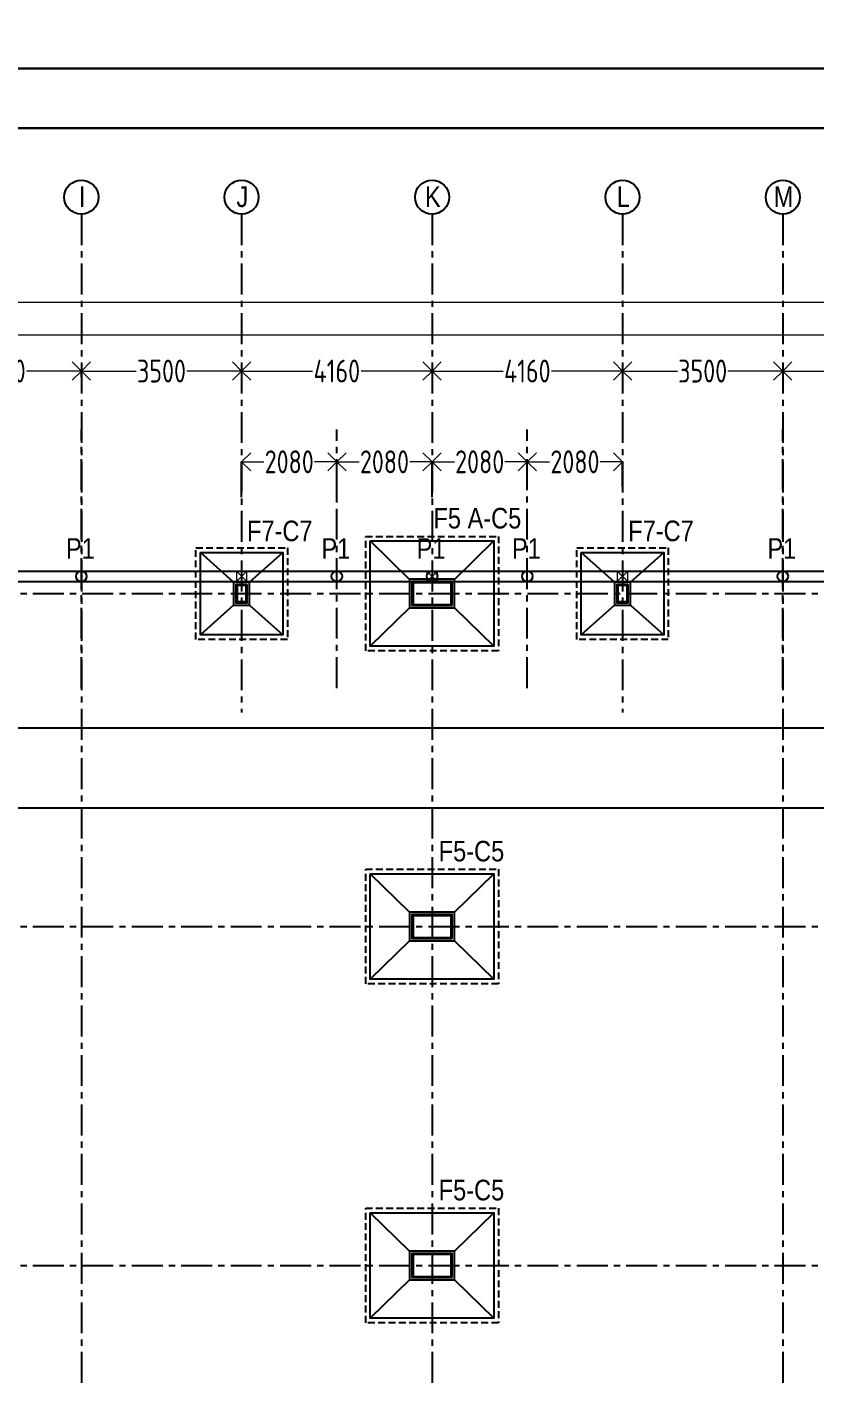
# Model space of a CAD drawing. Header units: inches. Extents: x -605 to 2991212, y -2872845 to 0.
# Drawn here: x 2317177 to 2334389, y -2048382 to -2018906 of the extents above; entities that cross this region are included whole.
import ezdxf
from ezdxf import colors
from ezdxf.entities.mleader import LeaderData, LeaderLine
from ezdxf.math import Vec2, Vec3

# ---------------------------------------------------------------- set-up
doc = ezdxf.new("R2010")
doc.units = ezdxf.units.IN
doc.header["$LTSCALE"] = 600
doc.header["$MEASUREMENT"] = 0
doc.linetypes.add('CENTER', pattern=[2, 1.25, -0.25, 0.25, -0.25])
doc.linetypes.add('DASHED2', pattern=[0.375, 0.25, -0.125])
for name, color, linetype, lineweight in [('PV_TEXT_ROMANS', 7, 'Continuous', 0), ('rDIMension', 1, 'Continuous', 18), ('rRCC 2', 40, 'Continuous', 15), ('rSHEET', 2, 'Continuous', 30)]:
    doc.layers.add(name, color=color, linetype=linetype, lineweight=lineweight)
doc.layers.add('see level', color=2, linetype='Continuous')
doc.layers.add('SnT-CENTER2', color=8, linetype='CENTER')
doc.styles.add('DIM', font='geniso.shx', dxfattribs={"width": 0.85})
doc.styles.add('J.P', font='ARIALN.TTF')
doc.styles.add('TEXT3', font='geniso.shx')
doc.dimstyles.new('ST-100', dxfattribs={"dimscale": 100, "dimtxt": 2.5, "dimasz": 2, "dimexe": 0.18, "dimexo": 0.0625, "dimgap": 0.2, "dimtad": 0, "dimdec": 0, "dimzin": 0, "dimdsep": 46, "dimtxsty": 'DIM', "dimblk": 'OPEN90', "dimcen": 0.09, "dimclrd": 256, "dimclrt": 7, "dimadec": 0, "dimazin": 0, "dimtfac": 1, "dimtdec": 0, "dimtofl": 0, "dimtmove": 0, "dimatfit": 3, "dimldrblk": 'OPEN90', "dimfxl": 1, "dimtolj": 1, "dimtzin": 0, "dimlwd": -1, "dimarcsym": 0})

# ---------------------------------------------------------------- blocks, each defined once
blk = doc.blocks.new('_Open90')
at = {"color": 0, "linetype": 'ByBlock', "lineweight": -2}
for p, q in [((0, 0), (-1, 0)), ((-0.5, 0.5), (0, 0)), ((0, 0), (-0.5, -0.5))]:
    blk.add_line(p, q, dxfattribs=at)
blk = doc.blocks.new('*D583')
at = {"layer": 'Defpoints', "color": 0, "linetype": 'ByBlock'}
for p in [(2314865, -2026418), (2318365, -2026418), (2318365, -2026558)]:
    blk.add_point(p, dxfattribs=at)
at = {"layer": 'rDIMension', "color": 0, "linetype": 'ByBlock', "lineweight": -2}
for p, q in [((2314865, -2026418), (2314865, -2026418)), ((2318365, -2026558), (2318365, -2026418))]:
    blk.add_line(p, q, dxfattribs=at)
at = {"layer": 'rDIMension'}
for p, q in [((2315265, -2026418), (2316063, -2026418)), ((2317965, -2026418), (2317166, -2026418))]:
    blk.add_line(p, q, dxfattribs=at)
at = {"layer": 'rDIMension', "linetype": 'ByBlock', "xscale": 400, "yscale": 400, "zscale": 400, "rotation": 180}
blk.add_blockref('_Open90', (2314865, -2026418), dxfattribs=at)
at = {"layer": 'rDIMension', "linetype": 'ByBlock', "xscale": 400, "yscale": 400, "zscale": 400}
blk.add_blockref('_Open90', (2318365, -2026418), dxfattribs=at)
at = {"layer": 'rDIMension', "color": 7, "linetype": 'ByBlock', "insert": (2316615, -2026418), "char_height": 500, "attachment_point": 5, "style": 'DIM'}
blk.add_mtext('\\A1;3500', dxfattribs=at)
blk = doc.blocks.new('*D584')
at = {"layer": 'Defpoints', "color": 0, "linetype": 'ByBlock'}
for p in [(2321865, -2026418), (2321865, -2026418), (2318365, -2026558)]:
    blk.add_point(p, dxfattribs=at)
at = {"layer": 'rDIMension', "color": 0, "linetype": 'ByBlock', "lineweight": -2}
for p, q in [((2318365, -2026558), (2318365, -2026418)), ((2321865, -2026418), (2321865, -2026418))]:
    blk.add_line(p, q, dxfattribs=at)
at = {"layer": 'rDIMension'}
for p, q in [((2318765, -2026418), (2319563, -2026418)), ((2321465, -2026418), (2320666, -2026418))]:
    blk.add_line(p, q, dxfattribs=at)
at = {"layer": 'rDIMension', "linetype": 'ByBlock', "xscale": 400, "yscale": 400, "zscale": 400, "rotation": 180}
blk.add_blockref('_Open90', (2318365, -2026418), dxfattribs=at)
at = {"layer": 'rDIMension', "linetype": 'ByBlock', "xscale": 400, "yscale": 400, "zscale": 400}
blk.add_blockref('_Open90', (2321865, -2026418), dxfattribs=at)
at = {"layer": 'rDIMension', "color": 7, "linetype": 'ByBlock', "insert": (2320115, -2026418), "char_height": 500, "attachment_point": 5, "style": 'DIM'}
blk.add_mtext('\\A1;3500', dxfattribs=at)
blk = doc.blocks.new('*D585')
at = {"layer": 'Defpoints', "color": 0, "linetype": 'ByBlock'}
for p in [(2321865, -2026418), (2326025, -2026418), (2326025, -2026418)]:
    blk.add_point(p, dxfattribs=at)
at = {"layer": 'rDIMension', "color": 0, "linetype": 'ByBlock', "lineweight": -2}
for p, q in [((2321865, -2026418), (2321865, -2026418)), ((2326025, -2026418), (2326025, -2026418))]:
    blk.add_line(p, q, dxfattribs=at)
at = {"layer": 'rDIMension'}
for p, q in [((2322265, -2026418), (2323415, -2026418)), ((2325625, -2026418), (2324475, -2026418))]:
    blk.add_line(p, q, dxfattribs=at)
at = {"layer": 'rDIMension', "linetype": 'ByBlock', "xscale": 400, "yscale": 400, "zscale": 400, "rotation": 180}
blk.add_blockref('_Open90', (2321865, -2026418), dxfattribs=at)
at = {"layer": 'rDIMension', "linetype": 'ByBlock', "xscale": 400, "yscale": 400, "zscale": 400}
blk.add_blockref('_Open90', (2326025, -2026418), dxfattribs=at)
at = {"layer": 'rDIMension', "color": 7, "linetype": 'ByBlock', "insert": (2323945, -2026418), "char_height": 500, "attachment_point": 5, "style": 'DIM'}
blk.add_mtext('\\A1;4160', dxfattribs=at)
blk = doc.blocks.new('*D586')
at = {"layer": 'Defpoints', "color": 0, "linetype": 'ByBlock'}
for p in [(2326025, -2026418), (2330185, -2026418), (2330185, -2026418)]:
    blk.add_point(p, dxfattribs=at)
at = {"layer": 'rDIMension', "color": 0, "linetype": 'ByBlock', "lineweight": -2}
for p, q in [((2326025, -2026418), (2326025, -2026418)), ((2330185, -2026418), (2330185, -2026418))]:
    blk.add_line(p, q, dxfattribs=at)
at = {"layer": 'rDIMension'}
for p, q in [((2326425, -2026418), (2327575, -2026418)), ((2329785, -2026418), (2328635, -2026418))]:
    blk.add_line(p, q, dxfattribs=at)
at = {"layer": 'rDIMension', "linetype": 'ByBlock', "xscale": 400, "yscale": 400, "zscale": 400, "rotation": 180}
blk.add_blockref('_Open90', (2326025, -2026418), dxfattribs=at)
at = {"layer": 'rDIMension', "linetype": 'ByBlock', "xscale": 400, "yscale": 400, "zscale": 400}
blk.add_blockref('_Open90', (2330185, -2026418), dxfattribs=at)
at = {"layer": 'rDIMension', "color": 7, "linetype": 'ByBlock', "insert": (2328105, -2026418), "char_height": 500, "attachment_point": 5, "style": 'DIM'}
blk.add_mtext('\\A1;4160', dxfattribs=at)
blk = doc.blocks.new('*D587')
at = {"layer": 'Defpoints', "color": 0, "linetype": 'ByBlock'}
for p in [(2330185, -2026418), (2333685, -2026418), (2333685, -2026418)]:
    blk.add_point(p, dxfattribs=at)
at = {"layer": 'rDIMension', "color": 0, "linetype": 'ByBlock', "lineweight": -2}
for p, q in [((2330185, -2026418), (2330185, -2026418)), ((2333685, -2026418), (2333685, -2026418))]:
    blk.add_line(p, q, dxfattribs=at)
at = {"layer": 'rDIMension'}
for p, q in [((2330585, -2026418), (2331383, -2026418)), ((2333285, -2026418), (2332486, -2026418))]:
    blk.add_line(p, q, dxfattribs=at)
at = {"layer": 'rDIMension', "linetype": 'ByBlock', "xscale": 400, "yscale": 400, "zscale": 400, "rotation": 180}
blk.add_blockref('_Open90', (2330185, -2026418), dxfattribs=at)
at = {"layer": 'rDIMension', "linetype": 'ByBlock', "xscale": 400, "yscale": 400, "zscale": 400}
blk.add_blockref('_Open90', (2333685, -2026418), dxfattribs=at)
at = {"layer": 'rDIMension', "color": 7, "linetype": 'ByBlock', "insert": (2331935, -2026418), "char_height": 500, "attachment_point": 5, "style": 'DIM'}
blk.add_mtext('\\A1;3500', dxfattribs=at)
blk = doc.blocks.new('*D588')
at = {"layer": 'Defpoints', "color": 0, "linetype": 'ByBlock'}
for p in [(2333685, -2026418), (2337185, -2026418), (2337185, -2026418)]:
    blk.add_point(p, dxfattribs=at)
at = {"layer": 'rDIMension', "color": 0, "linetype": 'ByBlock', "lineweight": -2}
for p, q in [((2333685, -2026418), (2333685, -2026418)), ((2337185, -2026418), (2337185, -2026418))]:
    blk.add_line(p, q, dxfattribs=at)
at = {"layer": 'rDIMension'}
for p, q in [((2334085, -2026418), (2334883, -2026418)), ((2336785, -2026418), (2335986, -2026418))]:
    blk.add_line(p, q, dxfattribs=at)
at = {"layer": 'rDIMension', "linetype": 'ByBlock', "xscale": 400, "yscale": 400, "zscale": 400, "rotation": 180}
blk.add_blockref('_Open90', (2333685, -2026418), dxfattribs=at)
at = {"layer": 'rDIMension', "linetype": 'ByBlock', "xscale": 400, "yscale": 400, "zscale": 400}
blk.add_blockref('_Open90', (2337185, -2026418), dxfattribs=at)
at = {"layer": 'rDIMension', "color": 7, "linetype": 'ByBlock', "insert": (2335435, -2026418), "char_height": 500, "attachment_point": 5, "style": 'DIM'}
blk.add_mtext('\\A1;3500', dxfattribs=at)
blk = doc.blocks.new('*D633')
at = {"layer": 'Defpoints', "color": 0, "linetype": 'ByBlock'}
for p in [(2341345, -2024929), (2279550, -2025722), (2341345, -2025637)]:
    blk.add_point(p, dxfattribs=at)
at = {"layer": 'rDIMension', "color": 0, "linetype": 'ByBlock', "lineweight": -2}
for p, q in [((2341345, -2024929), (2341345, -2025637)), ((2279550, -2025722), (2279550, -2025637))]:
    blk.add_line(p, q, dxfattribs=at)
at = {"layer": 'rDIMension'}
for p, q in [((2279950, -2025637), (2309343, -2025637)), ((2340945, -2025637), (2311552, -2025637))]:
    blk.add_line(p, q, dxfattribs=at)
at = {"layer": 'rDIMension', "linetype": 'ByBlock', "xscale": 400, "yscale": 400, "zscale": 400, "rotation": 180}
blk.add_blockref('_Open90', (2279550, -2025637), dxfattribs=at)
at = {"layer": 'rDIMension', "linetype": 'ByBlock', "xscale": 400, "yscale": 400, "zscale": 400}
blk.add_blockref('_Open90', (2341345, -2025637), dxfattribs=at)
at = {"layer": 'rDIMension', "color": 7, "linetype": 'ByBlock', "insert": (2310447, -2025637), "char_height": 500, "attachment_point": 5, "style": 'DIM'}
blk.add_mtext('\\A1;61795C/C', dxfattribs=at)
blk = doc.blocks.new('*D634')
at = {"layer": 'Defpoints', "color": 0, "linetype": 'ByBlock'}
for p in [(2341975, -2024923), (2279443, -2030785), (2341975, -2030785)]:
    blk.add_point(p, dxfattribs=at)
at = {"layer": 'rDIMension', "color": 0, "linetype": 'ByBlock', "lineweight": -2}
for p, q in [((2279443, -2030785), (2279443, -2024923)), ((2341975, -2030785), (2341975, -2024923))]:
    blk.add_line(p, q, dxfattribs=at)
at = {"layer": 'rDIMension'}
for p, q in [((2279843, -2024923), (2309520, -2024923)), ((2341575, -2024923), (2311898, -2024923))]:
    blk.add_line(p, q, dxfattribs=at)
at = {"layer": 'rDIMension', "linetype": 'ByBlock', "xscale": 400, "yscale": 400, "zscale": 400, "rotation": 180}
blk.add_blockref('_Open90', (2279443, -2024923), dxfattribs=at)
at = {"layer": 'rDIMension', "linetype": 'ByBlock', "xscale": 400, "yscale": 400, "zscale": 400}
blk.add_blockref('_Open90', (2341975, -2024923), dxfattribs=at)
at = {"layer": 'rDIMension', "color": 7, "linetype": 'ByBlock', "insert": (2310709, -2024923), "char_height": 500, "attachment_point": 5, "style": 'DIM'}
blk.add_mtext('\\A1;62532O/O', dxfattribs=at)
blk = doc.blocks.new('*D652')
at = {"layer": 'Defpoints', "color": 0, "linetype": 'ByBlock'}
for p in [(2323945, -2028400), (2321865, -2029171), (2323945, -2029171)]:
    blk.add_point(p, dxfattribs=at)
at = {"layer": 'rDIMension', "color": 0, "linetype": 'ByBlock', "lineweight": -2}
for p, q in [((2321865, -2029171), (2321865, -2028400)), ((2323945, -2029171), (2323945, -2028400))]:
    blk.add_line(p, q, dxfattribs=at)
at = {"layer": 'rDIMension'}
for p, q in [((2322265, -2028400), (2322353, -2028400)), ((2323545, -2028400), (2323456, -2028400))]:
    blk.add_line(p, q, dxfattribs=at)
at = {"layer": 'rDIMension', "linetype": 'ByBlock', "xscale": 400, "yscale": 400, "zscale": 400, "rotation": 180}
blk.add_blockref('_Open90', (2321865, -2028400), dxfattribs=at)
at = {"layer": 'rDIMension', "linetype": 'ByBlock', "xscale": 400, "yscale": 400, "zscale": 400}
blk.add_blockref('_Open90', (2323945, -2028400), dxfattribs=at)
at = {"layer": 'rDIMension', "color": 7, "linetype": 'ByBlock', "insert": (2322905, -2028400), "char_height": 500, "attachment_point": 5, "style": 'DIM'}
blk.add_mtext('\\A1;2080', dxfattribs=at)
blk = doc.blocks.new('*D653')
at = {"layer": 'Defpoints', "color": 0, "linetype": 'ByBlock'}
for p in [(2326025, -2028400), (2323945, -2029171), (2326025, -2029171)]:
    blk.add_point(p, dxfattribs=at)
at = {"layer": 'rDIMension', "color": 0, "linetype": 'ByBlock', "lineweight": -2}
for p, q in [((2323945, -2029171), (2323945, -2028400)), ((2326025, -2029171), (2326025, -2028400))]:
    blk.add_line(p, q, dxfattribs=at)
at = {"layer": 'rDIMension'}
for p, q in [((2324345, -2028400), (2324433, -2028400)), ((2325625, -2028400), (2325536, -2028400))]:
    blk.add_line(p, q, dxfattribs=at)
at = {"layer": 'rDIMension', "linetype": 'ByBlock', "xscale": 400, "yscale": 400, "zscale": 400, "rotation": 180}
blk.add_blockref('_Open90', (2323945, -2028400), dxfattribs=at)
at = {"layer": 'rDIMension', "linetype": 'ByBlock', "xscale": 400, "yscale": 400, "zscale": 400}
blk.add_blockref('_Open90', (2326025, -2028400), dxfattribs=at)
at = {"layer": 'rDIMension', "color": 7, "linetype": 'ByBlock', "insert": (2324985, -2028400), "char_height": 500, "attachment_point": 5, "style": 'DIM'}
blk.add_mtext('\\A1;2080', dxfattribs=at)
blk = doc.blocks.new('*D654')
at = {"layer": 'Defpoints', "color": 0, "linetype": 'ByBlock'}
for p in [(2328105, -2028400), (2326025, -2028949), (2328105, -2028949)]:
    blk.add_point(p, dxfattribs=at)
at = {"layer": 'rDIMension', "color": 0, "linetype": 'ByBlock', "lineweight": -2}
for p, q in [((2326025, -2028949), (2326025, -2028400)), ((2328105, -2028949), (2328105, -2028400))]:
    blk.add_line(p, q, dxfattribs=at)
at = {"layer": 'rDIMension'}
for p, q in [((2326425, -2028400), (2326513, -2028400)), ((2327705, -2028400), (2327616, -2028400))]:
    blk.add_line(p, q, dxfattribs=at)
at = {"layer": 'rDIMension', "linetype": 'ByBlock', "xscale": 400, "yscale": 400, "zscale": 400, "rotation": 180}
blk.add_blockref('_Open90', (2326025, -2028400), dxfattribs=at)
at = {"layer": 'rDIMension', "linetype": 'ByBlock', "xscale": 400, "yscale": 400, "zscale": 400}
blk.add_blockref('_Open90', (2328105, -2028400), dxfattribs=at)
at = {"layer": 'rDIMension', "color": 7, "linetype": 'ByBlock', "insert": (2327065, -2028400), "char_height": 500, "attachment_point": 5, "style": 'DIM'}
blk.add_mtext('\\A1;2080', dxfattribs=at)
blk = doc.blocks.new('*D655')
at = {"layer": 'Defpoints', "color": 0, "linetype": 'ByBlock'}
for p in [(2330185, -2028400), (2328105, -2028949), (2330185, -2028949)]:
    blk.add_point(p, dxfattribs=at)
at = {"layer": 'rDIMension', "color": 0, "linetype": 'ByBlock', "lineweight": -2}
for p, q in [((2328105, -2028949), (2328105, -2028400)), ((2330185, -2028949), (2330185, -2028400))]:
    blk.add_line(p, q, dxfattribs=at)
at = {"layer": 'rDIMension'}
for p, q in [((2328505, -2028400), (2328593, -2028400)), ((2329785, -2028400), (2329696, -2028400))]:
    blk.add_line(p, q, dxfattribs=at)
at = {"layer": 'rDIMension', "linetype": 'ByBlock', "xscale": 400, "yscale": 400, "zscale": 400, "rotation": 180}
blk.add_blockref('_Open90', (2328105, -2028400), dxfattribs=at)
at = {"layer": 'rDIMension', "linetype": 'ByBlock', "xscale": 400, "yscale": 400, "zscale": 400}
blk.add_blockref('_Open90', (2330185, -2028400), dxfattribs=at)
at = {"layer": 'rDIMension', "color": 7, "linetype": 'ByBlock', "insert": (2329145, -2028400), "char_height": 500, "attachment_point": 5, "style": 'DIM'}
blk.add_mtext('\\A1;2080', dxfattribs=at)
blk = doc.blocks.new('*D665')
at = {"color": 0, "linetype": 'ByBlock', "lineweight": -2}
for p, q in [((2286205, -2034417), (2286205, -2034217)), ((2341975, -2034417), (2341975, -2034217))]:
    blk.add_line(p, q, dxfattribs=at)
at = {"linetype": 'ByBlock'}
for p, q in [((2286405, -2034217), (2313526, -2034217)), ((2341775, -2034217), (2314654, -2034217))]:
    blk.add_line(p, q, dxfattribs=at)
at = {"layer": 'Defpoints', "color": 0, "linetype": 'ByBlock'}
for p in [(2341975, -2034217), (2286205, -2034666), (2341975, -2034666)]:
    blk.add_point(p, dxfattribs=at)
at = {"linetype": 'ByBlock', "xscale": 200, "yscale": 200, "zscale": 200, "rotation": 180}
blk.add_blockref('_Open90', (2286205, -2034217), dxfattribs=at)
at = {"linetype": 'ByBlock', "xscale": 200, "yscale": 200, "zscale": 200}
blk.add_blockref('_Open90', (2341975, -2034217), dxfattribs=at)
at = {"color": 7, "linetype": 'ByBlock', "insert": (2314090, -2034217), "char_height": 400, "attachment_point": 5, "style": 'DIM'}
blk.add_mtext('\\A1;55770', dxfattribs=at)
blk = doc.blocks.new('*D666')
at = {"color": 0, "linetype": 'ByBlock', "lineweight": -2}
for p, q in [((2286885, -2036162), (2286885, -2035962)), ((2341975, -2036162), (2341975, -2035962))]:
    blk.add_line(p, q, dxfattribs=at)
at = {"linetype": 'ByBlock'}
for p, q in [((2287085, -2035962), (2313865, -2035962)), ((2341775, -2035962), (2314995, -2035962))]:
    blk.add_line(p, q, dxfattribs=at)
at = {"layer": 'Defpoints', "color": 0, "linetype": 'ByBlock'}
for p in [(2341975, -2035962), (2286885, -2036410), (2341975, -2036410)]:
    blk.add_point(p, dxfattribs=at)
at = {"linetype": 'ByBlock', "xscale": 200, "yscale": 200, "zscale": 200, "rotation": 180}
blk.add_blockref('_Open90', (2286885, -2035962), dxfattribs=at)
at = {"linetype": 'ByBlock', "xscale": 200, "yscale": 200, "zscale": 200}
blk.add_blockref('_Open90', (2341975, -2035962), dxfattribs=at)
at = {"color": 7, "linetype": 'ByBlock', "insert": (2314430, -2035962), "char_height": 400, "attachment_point": 5, "style": 'DIM'}
blk.add_mtext('\\A1;55090', dxfattribs=at)
blk = doc.blocks.new('_DotBlank')
at = {"color": 0, "linetype": 'ByBlock', "lineweight": -2}
blk.add_line((-0.5, 0), (-1, 0), dxfattribs=at)
blk.add_circle((0, 0), 0.5, dxfattribs=at)

msp = doc.modelspace()

# ---------------------------------------------------------------- linework, layer by layer
at = {"color": 7, "linetype": 'DASHED2'}
for points in [[(2320864.8, -2030277.3), (2322864.8, -2030277.3), (2322864.8, -2032277.3), (2320864.8, -2032277.3)], [(2324574.8, -2030027.3), (2327474.8, -2030027.3), (2327474.8, -2032527.3), (2324574.8, -2032527.3)], [(2329184.8, -2030277.3), (2331184.8, -2030277.3), (2331184.8, -2032277.3), (2329184.8, -2032277.3)], [(2324574.8, -2037296.9), (2327474.8, -2037296.9), (2327474.8, -2039796.9), (2324574.8, -2039796.9)], [(2324574.8, -2044696.9), (2327474.8, -2044696.9), (2327474.8, -2047196.9), (2324574.8, -2047196.9)]]:
    msp.add_lwpolyline(points, close=True, dxfattribs=at)
at = {"color": 1, "linetype": 'ByBlock'}
for points in [[(2324674.8, -2030127.3), (2327374.8, -2030127.3), (2327374.8, -2032427.3), (2324674.8, -2032427.3)], [(2320964.8, -2030377.3), (2322764.8, -2030377.3), (2322764.8, -2032177.3), (2320964.8, -2032177.3)], [(2329284.8, -2030377.3), (2331084.8, -2030377.3), (2331084.8, -2032177.3), (2329284.8, -2032177.3)], [(2322039.8, -2031027.3), (2321689.8, -2031027.3), (2321689.8, -2031527.3), (2322039.8, -2031527.3)], [(2326514.8, -2031589.8), (2326514.8, -2030964.8), (2325534.8, -2030964.8), (2325534.8, -2031589.8)], [(2330359.8, -2031027.3), (2330009.8, -2031027.3), (2330009.8, -2031527.3), (2330359.8, -2031527.3)], [(2324674.8, -2037396.9), (2327374.8, -2037396.9), (2327374.8, -2039696.9), (2324674.8, -2039696.9)], [(2326514.8, -2038859.4), (2326514.8, -2038234.4), (2325534.8, -2038234.4), (2325534.8, -2038859.4)], [(2324674.8, -2044796.9), (2327374.8, -2044796.9), (2327374.8, -2047096.9), (2324674.8, -2047096.9)], [(2326514.8, -2046259.4), (2326514.8, -2045634.4), (2325534.8, -2045634.4), (2325534.8, -2046259.4)]]:
    msp.add_lwpolyline(points, close=True, dxfattribs=at)
for points in [[(2325534.8, -2030966), (2324674.8, -2030127.3)], [(2326514.8, -2030966), (2327374.8, -2030127.3)], [(2321689.8, -2031027.3), (2320964.8, -2030377.3)], [(2322039.8, -2031027.3), (2322764.8, -2030377.3)], [(2330009.8, -2031027.3), (2329284.8, -2030377.3)], [(2330359.8, -2031027.3), (2331084.8, -2030377.3)], [(2321689.8, -2031527.3), (2320964.8, -2032177.3)], [(2322039.8, -2031527.3), (2322764.8, -2032177.3)], [(2325534.8, -2031588.5), (2324674.8, -2032427.3)], [(2326514.8, -2031588.5), (2327374.8, -2032427.3)], [(2330009.8, -2031527.3), (2329284.8, -2032177.3)], [(2330359.8, -2031527.3), (2331084.8, -2032177.3)], [(2325534.8, -2038234.4), (2324674.8, -2037396.9)], [(2326514.8, -2038234.4), (2327374.8, -2037396.9)], [(2325534.8, -2038859.4), (2324674.8, -2039696.9)], [(2326514.8, -2038859.4), (2327374.8, -2039696.9)], [(2325534.8, -2045634.4), (2324674.8, -2044796.9)], [(2326514.8, -2045634.4), (2327374.8, -2044796.9)], [(2325534.8, -2046259.4), (2324674.8, -2047096.9)], [(2326514.8, -2046259.4), (2327374.8, -2047096.9)]]:
    msp.add_lwpolyline(points, dxfattribs=at)
at = {"color": 3, "linetype": 'ByBlock'}
for points in [[(2321989.8, -2031077.3), (2321739.8, -2031077.3), (2321739.8, -2031477.3), (2321989.8, -2031477.3)], [(2326464.8, -2031539.8), (2326464.8, -2031014.8), (2325584.8, -2031014.8), (2325584.8, -2031539.8)], [(2330309.8, -2031077.3), (2330059.8, -2031077.3), (2330059.8, -2031477.3), (2330309.8, -2031477.3)], [(2326464.8, -2038809.4), (2326464.8, -2038284.4), (2325584.8, -2038284.4), (2325584.8, -2038809.4)], [(2326464.8, -2046209.4), (2326464.8, -2045684.4), (2325584.8, -2045684.4), (2325584.8, -2046209.4)]]:
    msp.add_lwpolyline(points, close=True, dxfattribs=at)
at = {"color": 2, "linetype": 'ByBlock'}
for points in [[(2321964.8, -2031102.3), (2321764.8, -2031102.3), (2321764.8, -2031452.3), (2321964.8, -2031452.3)], [(2326439.8, -2031514.8), (2326439.8, -2031039.8), (2325609.8, -2031039.8), (2325609.8, -2031514.8)], [(2330284.8, -2031102.3), (2330084.8, -2031102.3), (2330084.8, -2031452.3), (2330284.8, -2031452.3)], [(2326439.8, -2038784.4), (2326439.8, -2038309.4), (2325609.8, -2038309.4), (2325609.8, -2038784.4)], [(2326439.8, -2046184.4), (2326439.8, -2045709.4), (2325609.8, -2045709.4), (2325609.8, -2046184.4)]]:
    msp.add_lwpolyline(points, close=True, dxfattribs=at)
at = {"color": 1, "linetype": 'ByBlock'}
for centre in [(2318364.8, -2022620.8), (2321864.8, -2022620.8), (2326024.8, -2022620.8), (2330184.8, -2022620.8), (2333684.8, -2022620.8)]:
    msp.add_circle(centre, 372.1, dxfattribs=at)
at = {"color": 8, "linetype": 'ByBlock'}
for centre in [(2318364.8, -2030899.8), (2323944.8, -2030899.8), (2326024.8, -2030899.8), (2328104.8, -2030899.8), (2333684.8, -2030899.8)]:
    msp.add_circle(centre, 115, dxfattribs=at)
at = {"layer": 'rRCC 2', "color": 6}
for p, q in [((2321979.8, -2030784.8), (2321749.8, -2031014.8)), ((2321979.8, -2031014.8), (2321749.8, -2030784.8)), ((2326139.8, -2030784.8), (2325909.8, -2031014.8)), ((2326139.8, -2031014.8), (2325909.8, -2030784.8)), ((2330299.8, -2030784.8), (2330069.8, -2031014.8)), ((2330299.8, -2031014.8), (2330069.8, -2030784.8))]:
    msp.add_line(p, q, dxfattribs=at)
for points in [[(2321979.8, -2030784.8), (2321749.8, -2030784.8), (2321749.8, -2031014.8), (2321979.8, -2031014.8)], [(2326139.8, -2030784.8), (2325909.8, -2030784.8), (2325909.8, -2031014.8), (2326139.8, -2031014.8)], [(2330299.8, -2030784.8), (2330069.8, -2030784.8), (2330069.8, -2031014.8), (2330299.8, -2031014.8)]]:
    msp.add_lwpolyline(points, close=True, dxfattribs=at)
at = {"layer": 'rSHEET'}
msp.add_lwpolyline([(2369672.5, -2156403), (2369672.5, -2019812.7), (2273093.3, -2019812.7), (2273093.3, -2156403)], close=True, dxfattribs=at)
msp.add_lwpolyline([(2368374, -2154126.5), (2368374, -2022089.2, 0.4142136), (2367398.4, -2021113.5), (2275367.4, -2021113.5, 0.4142136), (2274391.8, -2022089.2), (2274391.8, -2154126.5, 0.4142136), (2275367.4, -2155102.2), (2367398.4, -2155102.2, 0.4142136)], format="xyb", close=True, dxfattribs=at)
at = {"layer": 'see level', "color": 8, "linetype": 'ByBlock'}
msp.add_line((2279664.8, -2031014.8), (2341744.8, -2031014.8), dxfattribs=at)
msp.add_lwpolyline([(2293999.8, -2030784.8), (2341974.8, -2030784.8)], dxfattribs=at)
at = {"layer": 'SnT-CENTER2', "color": 6, "ltscale": 0.9}
for p, q in [((2318364.8, -2022992.9), (2318364.8, -2119381)), ((2321864.8, -2022992.9), (2321864.8, -2033873.5)), ((2326024.8, -2022992.9), (2326024.8, -2119381)), ((2330184.8, -2022992.9), (2330184.8, -2033873.5)), ((2333684.8, -2022992.9), (2333684.8, -2119381)), ((2282746, -2031277.3), (2349051.4, -2031277.3)), ((2282746, -2038546.9), (2349051.4, -2038546.9)), ((2282746, -2045946.9), (2349051.4, -2045946.9))]:
    msp.add_line(p, q, dxfattribs=at)
at = {"layer": 'SnT-CENTER2', "color": 8, "ltscale": 0.9}
for points in [[(2318364.8, -2033339.3), (2318364.8, -2027691.4)], [(2323944.8, -2033339.3), (2323944.8, -2027691.4)], [(2328104.8, -2033339.3), (2328104.8, -2027691.4)], [(2333684.8, -2033339.3), (2333684.8, -2027691.4)]]:
    msp.add_lwpolyline(points, dxfattribs=at)

# ---------------------------------------------------------------- texts
at = {"layer": 'PV_TEXT_ROMANS', "char_height": 450, "style": 'J.P'}
for s, insert, width, attachment_point in [('\\pxqc;I', (2317915.7, -2022386.8), 931.892, 1), ('\\pxqc;J', (2321415.7, -2022386.8), 931.892, 1), ('\\pxqc;K', (2325575.7, -2022386.8), 931.892, 1), ('\\pxqc;L', (2329735.7, -2022386.8), 931.892, 1), ('\\pxqc;M', (2333235.7, -2022386.8), 931.892, 1), ('\\pxqc;F5 A-C5', (2325507, -2029405.7), 3014.181, 1), ('\\pxqc;F7-C7', (2322232.7, -2029683.1), 931.892, 1), ('\\pxqc;F7-C7', (2330558.8, -2029683.1), 931.892, 1), ('\\pxqc;P1', (2319411.6, -2030066.8), 2135.966, 3), ('\\pxqc;P1', (2324991.6, -2030066.8), 2135.966, 3), ('\\pxqc;P1', (2327071.6, -2030066.8), 2135.966, 3), ('\\pxqc;P1', (2329151.6, -2030066.8), 2135.966, 3), ('\\pxqc;P1', (2334731.6, -2030066.8), 2135.966, 3), ('\\pxqc;F5-C5', (2326419, -2036675.3), 931.892, 1), ('\\pxqc;F5-C5', (2326419, -2044075.3), 931.892, 1)]:
    msp.add_mtext(s, dxfattribs=dict(at, insert=insert, width=width, attachment_point=attachment_point))

# ---------------------------------------------------------------- dimensions: what is measured, and where the dimension line sits
at = {"color": 4, "linetype": 'ByBlock'}
for base, p1, p2, picture, middle in [((2341974.8, -2034216.9), (2286204.8, -2034665.8), (2341974.8, -2034665.8), '*D665', (2314089.8, -2034216.9)), ((2341974.8, -2035961.7), (2286884.8, -2036409.8), (2341974.8, -2036409.8), '*D666', (2314429.8, -2035961.7))]:
    dim = msp.add_linear_dim(base=base, p1=p1, p2=p2, dimstyle='ST-100', override={"dimtxt": 4, "dimexe": 0, "dimexo": 0, "dimfxl": 2, "dimfxlon": 1, "dimtfillclr": 256, "dimarcsym": 1}, dxfattribs=at)
    dim.commit()
    dim.dimension.update_dxf_attribs({"geometry": picture, "text_midpoint": middle})
at = {"layer": 'rDIMension', "color": 1, "linetype": 'ByBlock'}
for base, p1, p2, text, picture, middle in [((2341974.8, -2024922.9), (2279442.7, -2030784.8), (2341974.8, -2030784.8), '<>O/O', '*D634', (2310708.8, -2024922.9)), ((2341344.8, -2025636.8), (2279549.8, -2025721.6), (2341344.8, -2024929.2), '<>C/C', '*D633', (2310447.3, -2025636.8))]:
    dim = msp.add_linear_dim(base=base, p1=p1, p2=p2, text=text, dimstyle='ST-100', override={"dimtxt": 5, "dimasz": 4, "dimexe": 0, "dimexo": 0, "dimtmove": 1, "dimfxl": 1.25, "dimtfillclr": 256, "dimarcsym": 2}, dxfattribs=at)
    dim.commit()
    dim.dimension.update_dxf_attribs({"geometry": picture, "text_midpoint": middle})
for base, p1, p2, override, picture, middle in [((2318364.8, -2026418.2), (2314864.8, -2026418.2), (2318364.8, -2026558.1), {"dimtxt": 5, "dimasz": 4, "dimexe": 0, "dimexo": 0, "dimtmove": 1, "dimfxl": 1.25, "dimtfillclr": 256, "dimarcsym": 2}, '*D583', (2316614.8, -2026418.2)), ((2321864.8, -2026418.2), (2318364.8, -2026558.1), (2321864.8, -2026418.2), {"dimtxt": 5, "dimasz": 4, "dimexe": 0, "dimexo": 0, "dimtmove": 1, "dimfxl": 1.25, "dimtfillclr": 256, "dimarcsym": 2}, '*D584', (2320114.8, -2026418.2)), ((2326024.8, -2026418.2), (2321864.8, -2026418.2), (2326024.8, -2026418.2), {"dimtxt": 5, "dimasz": 4, "dimexe": 0, "dimexo": 0, "dimtmove": 1, "dimfxl": 1.25, "dimtfillclr": 256, "dimarcsym": 2}, '*D585', (2323944.8, -2026418.2)), ((2330184.8, -2026418.2), (2326024.8, -2026418.2), (2330184.8, -2026418.2), {"dimtxt": 5, "dimasz": 4, "dimexe": 0, "dimexo": 0, "dimtmove": 1, "dimfxl": 1.25, "dimtfillclr": 256, "dimarcsym": 2}, '*D586', (2328104.8, -2026418.2)), ((2333684.8, -2026418.2), (2330184.8, -2026418.2), (2333684.8, -2026418.2), {"dimtxt": 5, "dimasz": 4, "dimexe": 0, "dimexo": 0, "dimtmove": 1, "dimfxl": 1.25, "dimtfillclr": 256, "dimarcsym": 2}, '*D587', (2331934.8, -2026418.2)), ((2337184.8, -2026418.2), (2333684.8, -2026418.2), (2337184.8, -2026418.2), {"dimtxt": 5, "dimasz": 4, "dimexe": 0, "dimexo": 0, "dimtmove": 1, "dimfxl": 1.25, "dimtfillclr": 256, "dimarcsym": 2}, '*D588', (2335434.8, -2026418.2)), ((2323944.8, -2028399.6), (2321864.8, -2029170.6), (2323944.8, -2029170.6), {"dimtxt": 5, "dimasz": 4, "dimexe": 0, "dimexo": 0, "dimblk": 'Open90', "dimtmove": 1, "dimfxl": 1.25, "dimtfillclr": 256, "dimarcsym": 2}, '*D652', (2322904.8, -2028399.6)), ((2326024.8, -2028399.6), (2323944.8, -2029170.6), (2326024.8, -2029170.6), {"dimtxt": 5, "dimasz": 4, "dimexe": 0, "dimexo": 0, "dimblk": 'Open90', "dimtmove": 1, "dimfxl": 1.25, "dimtfillclr": 256, "dimarcsym": 2}, '*D653', (2324984.8, -2028399.6)), ((2328104.8, -2028399.6), (2326024.8, -2028948.5), (2328104.8, -2028948.5), {"dimtxt": 5, "dimasz": 4, "dimexe": 0, "dimexo": 0, "dimblk": 'Open90', "dimtmove": 1, "dimfxl": 1.25, "dimtfillclr": 256, "dimarcsym": 2}, '*D654', (2327064.8, -2028399.6)), ((2330184.8, -2028399.6), (2328104.8, -2028948.5), (2330184.8, -2028948.5), {"dimtxt": 5, "dimasz": 4, "dimexe": 0, "dimexo": 0, "dimblk": 'Open90', "dimtmove": 1, "dimfxl": 1.25, "dimtfillclr": 256, "dimarcsym": 2}, '*D655', (2329144.8, -2028399.6))]:
    dim = msp.add_linear_dim(base=base, p1=p1, p2=p2, dimstyle='ST-100', override=override, dxfattribs=at)
    dim.commit()
    dim.dimension.update_dxf_attribs({"geometry": picture, "text_midpoint": middle})

# ---------------------------------------------------------------- leaders
at = {"layer": 'rRCC 2', "color": 7}
ml = msp.add_multileader_mtext('Standard', dxfattribs=at)
ml.set_content('\\A1;\\W0.85;(a)4-12# ', color=7, style='TEXT3')
ml.set_leader_properties(color=256, linetype='ByLayer', lineweight=-1)
ml.set_arrow_properties(name='DOTBLANK')
ml.build(insert=Vec2(0, 0))
ml.multileader.update_dxf_attribs({"text_top_attachment_type": 0, "text_bottom_attachment_type": 0, "dogleg_length": 7.47, "arrow_head_size": 187.5, "scale": 75})
ctx = ml.context
ctx.base_point, ctx.scale, ctx.char_height, ctx.arrow_head_size, ctx.landing_gap_size, ctx.plane_origin = Vec3(2449102.6, -2386705.8), 75, 250, 187.5, 6.75, Vec3(2444752.6, -2386753.7)
ctx.text_align_type = 2
notes = []
notes.append((ctx, [(0, (0, 0, 0), (0, 0), (1, 0), 1, [])]))
ctx.mtext.insert, ctx.mtext.alignment, ctx.mtext.flow_direction = Vec3(2450129.2, -2386574.5), 3, 5
ml = msp.add_multileader_mtext('Standard', dxfattribs=at)
ml.set_content('\\A1;\\W0.85;(a)4-12# ', color=7, style='TEXT3')
ml.set_leader_properties(color=256, linetype='ByLayer', lineweight=-1)
ml.set_arrow_properties(name='DOTBLANK')
ml.build(insert=Vec2(0, 0))
ml.multileader.update_dxf_attribs({"text_top_attachment_type": 0, "text_bottom_attachment_type": 0, "dogleg_length": 7.47, "arrow_head_size": 187.5, "scale": 75})
ctx = ml.context
ctx.base_point, ctx.scale, ctx.char_height, ctx.arrow_head_size, ctx.landing_gap_size, ctx.plane_origin = Vec3(2474235.5, -2625457.1), 75, 250, 187.5, 6.75, Vec3(2469885.5, -2625505)
ctx.text_align_type = 2
notes.append((ctx, [(0, (0, 0, 0), (0, 0), (1, 0), 1, [])]))
ctx.mtext.insert, ctx.mtext.alignment, ctx.mtext.flow_direction = Vec3(2475262.2, -2625325.8), 3, 5
for ctx, leaders in notes:
    for number, flags, end, landing, length, lines in leaders:
        leader = LeaderData()
        leader.index, (leader.has_last_leader_line, leader.has_dogleg_vector, leader.attachment_direction) = number, flags
        leader.last_leader_point, leader.dogleg_vector, leader.dogleg_length = Vec3(end), Vec3(landing), length
        for number, points, colour, breaks in lines:
            line = LeaderLine()
            line.index, line.vertices, line.color, line.breaks = number, Vec3.list(points), colors.encode_raw_color(colour), breaks
            leader.lines.append(line)
        ctx.leaders.append(leader)

doc.saveas('drawing.dxf')
